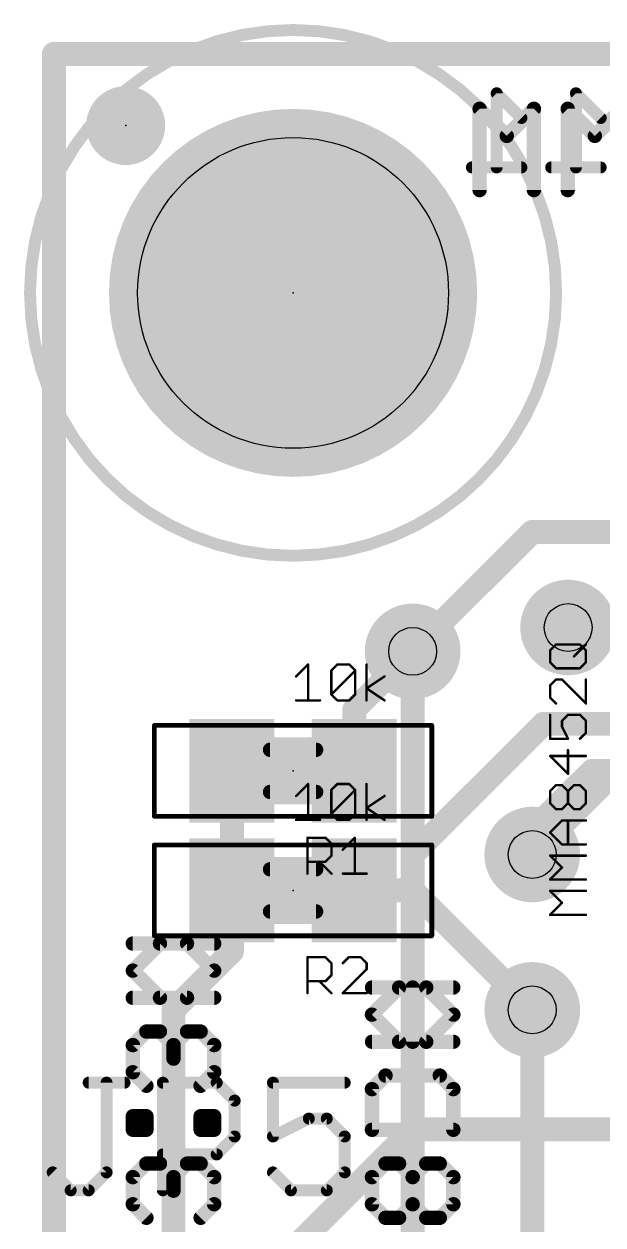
# Model space of a CAD drawing. Extents: x -36 to 72, y -7 to 16.
# Drawn here: x -0.32 to 5.83, y 2.79 to 15.56 of the extents above; entities that cross this region are included whole.
import ezdxf

# ---------------------------------------------------------------- set-up
doc = ezdxf.new("R2010")
doc.units = 0
for name, color, linetype in [('1', 12, 'CONTINUOUS'), ('16', 132, 'CONTINUOUS'), ('18', 110, 'CONTINUOUS'), ('20', 53, 'CONTINUOUS'), ('21', 53, 'CONTINUOUS'), ('22', 53, 'CONTINUOUS'), ('23', 53, 'CONTINUOUS'), ('25', 253, 'CONTINUOUS'), ('27', 253, 'CONTINUOUS'), ('29', 253, 'CONTINUOUS'), ('30', 253, 'CONTINUOUS'), ('31', 253, 'CONTINUOUS'), ('35', 253, 'CONTINUOUS'), ('39', 12, 'CONTINUOUS'), ('41', 12, 'CONTINUOUS'), ('42', 132, 'CONTINUOUS'), ('44', 253, 'CONTINUOUS'), ('51', 53, 'CONTINUOUS')]:
    doc.layers.add(name, color=color, linetype=linetype)

# ---------------------------------------------------------------- blocks, each defined once
blk = doc.blocks.new('PIE')
at = {"const_width": 0.5}
blk.add_lwpolyline([(0, -0.25, 1), (0, 0.25, 1), (0, -0.25)], format="xyb", dxfattribs=at)
blk = doc.blocks.new('RECT')
blk.add_solid([(-0.5, -0.5), (0.5, -0.5), (-0.5, 0.5), (0.5, 0.5)])
blk = doc.blocks.new('ROUNDV')
at = {"const_width": 0.5}
blk.add_lwpolyline([(0, -0.25, 1), (0, 0.25, 1), (0, -0.25)], format="xyb", dxfattribs=at)

msp = doc.modelspace()

# ---------------------------------------------------------------- linework, layer by layer
at = {"layer": '1', "const_width": 0.254}
for points in [[(0, 0), (0, 15.24)], [(0, 15.24), (15.24, 15.24)], [(3.81, 8.89), (5.08, 10.16)], [(5.08, 10.16), (6.604, 10.16)], [(3.81, 8.89), (3.19, 8.27)], [(3.19, 8.27), (3.19, 7.62)], [(3.81, 6.731), (5.199, 8.12)], [(5.199, 8.12), (6.345, 8.12)], [(1.89, 6.35), (1.89, 7.62)], [(5.08, 6.985), (5.715, 7.62)], [(5.715, 7.62), (6.345, 7.62)], [(5.08, 6.731), (5.08, 6.985)], [(3.81, 6.35), (3.81, 6.731)], [(1.89, 5.7), (1.89, 6.35)], [(3.81, 6.35), (3.19, 6.35)], [(3.81, 1.27), (3.81, 6.35)], [(1.27, 5.08), (1.89, 5.7)], [(1.27, 1.27), (1.27, 5.08)], [(5.08, 2.54), (5.08, 5.08)]]:
    msp.add_lwpolyline(points, dxfattribs=at)
at = {"layer": '1', "const_width": 0.127}
for points in [[(0.0635, 15.24, 1), (-0.0635, 15.24)], [(0, 15.3035, 1), (0, 15.1765)], [(5.08, 10.2235, 1), (5.08, 10.0965)], [(5.1249, 10.1151, 1), (5.0351, 10.2049)], [(3.7651, 8.9349, 1), (3.8549, 8.8451)], [(3.8549, 8.8451, 1), (3.7651, 8.9349)], [(3.2535, 8.27, 1), (3.1265, 8.27)], [(3.1451, 8.3149, 1), (3.2349, 8.2251)], [(5.199, 8.1835, 1), (5.199, 8.0565)], [(5.2439, 8.0751, 1), (5.1541, 8.1649)], [(1.9535, 7.62, 1), (1.8265, 7.62)], [(3.1265, 7.62, 1), (3.2535, 7.62)], [(5.715, 7.6835, 1), (5.715, 7.5565)], [(5.7599, 7.5751, 1), (5.6701, 7.6649)], [(5.1435, 6.985, 1), (5.0165, 6.985)], [(5.0351, 7.0299, 1), (5.1249, 6.9401)], [(3.8735, 6.731, 1), (3.7465, 6.731)], [(3.7651, 6.7759, 1), (3.8549, 6.6861)], [(5.0165, 6.731, 1), (5.1435, 6.731)], [(1.9535, 6.35, 1), (1.8265, 6.35)], [(1.8265, 6.35, 1), (1.9535, 6.35)], [(3.19, 6.4135, 1), (3.19, 6.2865)], [(3.8735, 6.35, 1), (3.7465, 6.35)], [(3.7465, 6.35, 1), (3.8735, 6.35)], [(3.81, 6.2865, 1), (3.81, 6.4135)], [(1.8265, 5.7, 1), (1.9535, 5.7)], [(1.9349, 5.6551, 1), (1.8451, 5.7449)], [(1.3335, 5.08, 1), (1.2065, 5.08)], [(1.2251, 5.1249, 1), (1.3149, 5.0351)], [(5.1435, 5.08, 1), (5.0165, 5.08)]]:
    msp.add_lwpolyline(points, format="xyb", dxfattribs=at)
at = {"layer": '16'}
for points, const_width in [([(0, 0), (0, 15.24)], 0.254), ([(0, 15.24), (15.24, 15.24)], 0.254), ([(4.9647, 14.5589), (4.702, 14.8216)], 0.127), ([(4.702, 14.8216), (4.702, 14.0335)], 0.127), ([(5.8067, 14.5589), (5.544, 14.8216)], 0.127), ([(5.544, 14.8216), (5.544, 14.0335)], 0.127), ([(4.9647, 14.0335), (4.4394, 14.0335)], 0.127), ([(5.8067, 14.0335), (5.2813, 14.0335)], 0.127), ([(3.81, 6.35), (3.81, 8.89)], 0.254), ([(5.08, 6.731), (6.419, 8.07)], 0.254), ([(5.08, 6.731), (5.207, 6.858)], 0.254), ([(5.08, 5.08), (3.81, 6.35)], 0.254), ([(1.27, 1.27), (3.81, 3.81)], 0.254), ([(3.81, 3.81), (6.35, 3.81)], 0.254)]:
    msp.add_lwpolyline(points, dxfattribs=dict(at, const_width=const_width))
for points, const_width in [([(0.0635, 15.24, 1), (-0.0635, 15.24)], 0.127), ([(0, 15.3035, 1), (0, 15.1765)], 0.127), ([(4.7338, 14.8216, 1), (4.6703, 14.8216)], 0.0635), ([(4.7245, 14.844, 1), (4.6796, 14.7991)], 0.0635), ([(5.5758, 14.8216, 1), (5.5123, 14.8216)], 0.0635), ([(5.5665, 14.844, 1), (5.5216, 14.7991)], 0.0635), ([(4.9423, 14.5364, 1), (4.9872, 14.5813)], 0.0635), ([(5.7843, 14.5364, 1), (5.8292, 14.5813)], 0.0635), ([(4.4394, 14.0653, 1), (4.4394, 14.0017)], 0.0635), ([(4.6703, 14.0335, 1), (4.7338, 14.0335)], 0.0635), ([(4.9647, 14.0017, 1), (4.9647, 14.0653)], 0.0635), ([(5.2813, 14.0653, 1), (5.2813, 14.0017)], 0.0635), ([(5.5123, 14.0335, 1), (5.5758, 14.0335)], 0.0635), ([(5.8067, 14.0017, 1), (5.8067, 14.0653)], 0.0635), ([(3.8735, 8.89, 1), (3.7465, 8.89)], 0.127), ([(5.2519, 6.8131, 1), (5.1621, 6.9029)], 0.127), ([(5.0351, 6.7759, 1), (5.1249, 6.6861)], 0.127), ([(5.0351, 6.7759, 1), (5.1249, 6.6861)], 0.127), ([(3.8549, 6.3949, 1), (3.7651, 6.3051)], 0.127), ([(3.7465, 6.35, 1), (3.8735, 6.35)], 0.127), ([(5.0351, 5.0351, 1), (5.1249, 5.1249)], 0.127), ([(3.81, 3.8735, 1), (3.81, 3.7465)], 0.127), ([(3.8549, 3.7651, 1), (3.7651, 3.8549)], 0.127)]:
    msp.add_lwpolyline(points, format="xyb", dxfattribs=dict(at, const_width=const_width))
at = {"layer": '20', "const_width": 0.2032}
for points in [[(0, 0), (0, 15.24)], [(0, 15.24), (15.24, 15.24)]]:
    msp.add_lwpolyline(points, dxfattribs=at)
at = {"layer": '20', "const_width": 0.1016}
for points in [[(0.0508, 15.24, 1), (-0.0508, 15.24)], [(0, 15.2908, 1), (0, 15.1892)]]:
    msp.add_lwpolyline(points, format="xyb", dxfattribs=at)
at = {"layer": '20'}
msp.add_circle((2.54, 12.7), 1.651, dxfattribs=at)
at = {"layer": '21', "const_width": 0.1524}
for points in [[(4.5212, 13.7922), (4.5212, 14.6565)], [(4.5212, 14.6565), (4.8093, 14.3684)], [(4.8093, 14.3684), (5.0974, 14.6565)], [(5.0974, 14.6565), (5.0974, 13.7922)], [(5.4567, 13.7922), (5.4567, 14.6565)], [(5.4567, 14.6565), (5.7448, 14.3684)], [(5.7448, 14.3684), (6.0329, 14.6565)], [(1.4137, 5.7852), (0.8375, 5.7852)], [(1.7018, 5.4971), (1.4137, 5.7852)], [(1.4137, 5.209), (1.7018, 5.4971)], [(3.3775, 5.0293), (3.6656, 5.3175)], [(3.6656, 5.3175), (4.2418, 5.3175)], [(3.8096, 4.7412), (3.8096, 5.3175)], [(0.8375, 5.209), (1.4137, 5.209)], [(3.6656, 4.7412), (3.3775, 5.0293)], [(0.8375, 4.7056), (0.9815, 4.8497)], [(0.9815, 4.8497), (1.1256, 4.8497)], [(1.1256, 4.8497), (1.2696, 4.7056)], [(1.2696, 4.7056), (1.4137, 4.8497)], [(1.4137, 4.8497), (1.5577, 4.8497)], [(1.5577, 4.8497), (1.7018, 4.7056)], [(0.8375, 4.4175), (0.8375, 4.7056)], [(1.2696, 4.7056), (1.2696, 4.5616)], [(1.7018, 4.7056), (1.7018, 4.4175)], [(4.2418, 4.7412), (3.6656, 4.7412)], [(0.9815, 4.2735), (0.8375, 4.4175)], [(1.7018, 4.4175), (1.5577, 4.2735)], [(3.5215, 4.3819), (3.3775, 4.2379)], [(4.0977, 4.3819), (3.5215, 4.3819)], [(4.2418, 4.2379), (4.0977, 4.3819)], [(3.3775, 4.2379), (3.3775, 3.8057)], [(4.2418, 3.8057), (4.2418, 4.2379)], [(1.5577, 3.8057), (1.5577, 3.9498)], [(1.5577, 3.9498), (1.7018, 3.9498)], [(1.7018, 3.9498), (1.7018, 3.8057)], [(1.7018, 3.8057), (1.5577, 3.8057)], [(3.3775, 3.8057), (4.2418, 3.8057)], [(0.8375, 3.3024), (0.9815, 3.4464)], [(0.9815, 3.4464), (1.1256, 3.4464)], [(1.1256, 3.4464), (1.2696, 3.3024)], [(1.2696, 3.3024), (1.4137, 3.4464)], [(1.4137, 3.4464), (1.5577, 3.4464)], [(1.5577, 3.4464), (1.7018, 3.3024)], [(3.5215, 3.4464), (3.3775, 3.3024)], [(3.8096, 3.3024), (3.9537, 3.4464)], [(3.9537, 3.4464), (4.0977, 3.4464)], [(4.0977, 3.4464), (4.2418, 3.3024)], [(0.8375, 3.0143), (0.8375, 3.3024)], [(1.2696, 3.3024), (1.2696, 3.1583)], [(1.7018, 3.3024), (1.7018, 3.0143)], [(3.3775, 3.3024), (3.3775, 3.0143)], [(3.8096, 3.0143), (3.8096, 3.3024)], [(4.2418, 3.3024), (4.2418, 3.0143)], [(0.9815, 2.8702), (0.8375, 3.0143)], [(1.7018, 3.0143), (1.5577, 2.8702)], [(3.3775, 3.0143), (3.5215, 2.8702)], [(3.6656, 2.8702), (3.8096, 3.0143)], [(4.2418, 3.0143), (4.0977, 2.8702)], [(3.5215, 2.8702), (3.6656, 2.8702)]]:
    msp.add_lwpolyline(points, dxfattribs=at)
at = {"layer": '21', "const_width": 0.0762}
for points in [[(4.5593, 14.6565, 1), (4.4831, 14.6565)], [(4.5481, 14.6835, 1), (4.4943, 14.6296)], [(5.1355, 14.6565, 1), (5.0593, 14.6565)], [(5.1244, 14.6296, 1), (5.0705, 14.6835)], [(5.4837, 14.6835, 1), (5.4298, 14.6296)], [(5.4948, 14.6565, 1), (5.4186, 14.6565)], [(4.7824, 14.3954, 1), (4.8363, 14.3415)], [(4.7824, 14.3415, 1), (4.8363, 14.3954)], [(5.7179, 14.3954, 1), (5.7718, 14.3415)], [(5.7179, 14.3415, 1), (5.7718, 14.3954)], [(4.4831, 13.7922, 1), (4.5593, 13.7922)], [(5.0593, 13.7922, 1), (5.1355, 13.7922)], [(5.4186, 13.7922, 1), (5.4948, 13.7922)], [(0.8375, 5.8233, 1), (0.8375, 5.7471)], [(1.4406, 5.8122, 1), (1.3867, 5.7583)], [(1.4137, 5.7471, 1), (1.4137, 5.8233)], [(1.7287, 5.4702, 1), (1.6749, 5.5241)], [(1.6749, 5.4702, 1), (1.7287, 5.5241)], [(3.6656, 5.3556, 1), (3.6656, 5.2794)], [(3.6925, 5.2905, 1), (3.6386, 5.3444)], [(3.8477, 5.3175, 1), (3.7715, 5.3175)], [(4.2418, 5.2794, 1), (4.2418, 5.3556)], [(0.8375, 5.2471, 1), (0.8375, 5.1709)], [(1.3867, 5.2359, 1), (1.4406, 5.1821)], [(1.4137, 5.1709, 1), (1.4137, 5.2471)], [(3.4044, 5.0563, 1), (3.3505, 5.0024)], [(3.3505, 5.0563, 1), (3.4044, 5.0024)], [(0.9815, 4.8878, 1), (0.9815, 4.8116)], [(1.0085, 4.8228, 1), (0.9546, 4.8766)], [(1.1525, 4.8766, 1), (1.0986, 4.8228)], [(1.1256, 4.8116, 1), (1.1256, 4.8878)], [(1.4137, 4.8878, 1), (1.4137, 4.8116)], [(1.4406, 4.8228, 1), (1.3867, 4.8766)], [(1.5847, 4.8766, 1), (1.5308, 4.8228)], [(1.5577, 4.8116, 1), (1.5577, 4.8878)], [(0.8105, 4.7326, 1), (0.8644, 4.6787)], [(0.8756, 4.7056, 1), (0.7994, 4.7056)], [(1.3077, 4.7056, 1), (1.2315, 4.7056)], [(1.2427, 4.7326, 1), (1.2966, 4.6787)], [(1.2427, 4.6787, 1), (1.2966, 4.7326)], [(1.7399, 4.7056, 1), (1.6637, 4.7056)], [(1.6749, 4.6787, 1), (1.7287, 4.7326)], [(3.6656, 4.7793, 1), (3.6656, 4.7031)], [(3.6386, 4.7143, 1), (3.6925, 4.7682)], [(3.7715, 4.7412, 1), (3.8477, 4.7412)], [(4.2418, 4.7031, 1), (4.2418, 4.7793)], [(1.2315, 4.5616, 1), (1.3077, 4.5616)], [(0.8644, 4.4445, 1), (0.8105, 4.3906)], [(1.7287, 4.3906, 1), (1.6749, 4.4445)], [(0.7994, 4.4175, 1), (0.8756, 4.4175)], [(1.6637, 4.4175, 1), (1.7399, 4.4175)], [(3.5215, 4.42, 1), (3.5215, 4.3438)], [(3.5485, 4.355, 1), (3.4946, 4.4089)], [(4.1247, 4.4089, 1), (4.0708, 4.355)], [(4.0977, 4.3438, 1), (4.0977, 4.42)], [(0.9546, 4.2465, 1), (1.0085, 4.3004)], [(1.5308, 4.3004, 1), (1.5847, 4.2465)], [(3.3505, 4.2648, 1), (3.4044, 4.2109)], [(3.4156, 4.2379, 1), (3.3394, 4.2379)], [(4.2799, 4.2379, 1), (4.2037, 4.2379)], [(4.2149, 4.2109, 1), (4.2687, 4.2648)], [(1.5958, 3.9498, 1), (1.5196, 3.9498)], [(1.5577, 3.9879, 1), (1.5577, 3.9117)], [(1.7399, 3.9498, 1), (1.6637, 3.9498)], [(1.7018, 3.9117, 1), (1.7018, 3.9879)], [(1.5577, 3.8438, 1), (1.5577, 3.7676)], [(1.5196, 3.8057, 1), (1.5958, 3.8057)], [(1.6637, 3.8057, 1), (1.7399, 3.8057)], [(1.7018, 3.7676, 1), (1.7018, 3.8438)], [(3.3775, 3.8438, 1), (3.3775, 3.7676)], [(3.3394, 3.8057, 1), (3.4156, 3.8057)], [(4.2037, 3.8057, 1), (4.2799, 3.8057)], [(4.2418, 3.7676, 1), (4.2418, 3.8438)], [(0.9815, 3.4845, 1), (0.9815, 3.4083)], [(1.0085, 3.4195, 1), (0.9546, 3.4734)], [(1.1525, 3.4734, 1), (1.0986, 3.4195)], [(1.1256, 3.4083, 1), (1.1256, 3.4845)], [(1.4137, 3.4845, 1), (1.4137, 3.4083)], [(1.4406, 3.4195, 1), (1.3867, 3.4734)], [(1.5847, 3.4734, 1), (1.5308, 3.4195)], [(1.5577, 3.4083, 1), (1.5577, 3.4845)], [(3.5485, 3.4195, 1), (3.4946, 3.4734)], [(3.9537, 3.4845, 1), (3.9537, 3.4083)], [(3.9806, 3.4195, 1), (3.9267, 3.4734)], [(4.1247, 3.4734, 1), (4.0708, 3.4195)], [(4.0977, 3.4083, 1), (4.0977, 3.4845)], [(0.8105, 3.3293, 1), (0.8644, 3.2754)], [(0.8756, 3.3024, 1), (0.7994, 3.3024)], [(1.3077, 3.3024, 1), (1.2315, 3.3024)], [(1.2427, 3.3293, 1), (1.2966, 3.2754)], [(1.2427, 3.2754, 1), (1.2966, 3.3293)], [(1.7399, 3.3024, 1), (1.6637, 3.3024)], [(1.6749, 3.2754, 1), (1.7287, 3.3293)], [(3.3505, 3.3293, 1), (3.4044, 3.2754)], [(3.4156, 3.3024, 1), (3.3394, 3.3024)], [(3.8477, 3.3024, 1), (3.7715, 3.3024)], [(3.7827, 3.3293, 1), (3.8366, 3.2754)], [(4.2799, 3.3024, 1), (4.2037, 3.3024)], [(4.2149, 3.2754, 1), (4.2687, 3.3293)], [(1.2315, 3.1583, 1), (1.3077, 3.1583)], [(0.8644, 3.0412, 1), (0.8105, 2.9873)], [(1.7287, 2.9873, 1), (1.6749, 3.0412)], [(3.4044, 3.0412, 1), (3.3505, 2.9873)], [(3.8366, 2.9873, 1), (3.7827, 3.0412)], [(4.2687, 2.9873, 1), (4.2149, 3.0412)], [(0.7994, 3.0143, 1), (0.8756, 3.0143)], [(1.6637, 3.0143, 1), (1.7399, 3.0143)], [(3.3394, 3.0143, 1), (3.4156, 3.0143)], [(3.5215, 2.9083, 1), (3.5215, 2.8321)], [(3.6656, 2.8321, 1), (3.6656, 2.9083)], [(3.7715, 3.0143, 1), (3.8477, 3.0143)], [(4.2037, 3.0143, 1), (4.2799, 3.0143)], [(0.9546, 2.8433, 1), (1.0085, 2.8971)], [(1.5308, 2.8971, 1), (1.5847, 2.8433)], [(3.4946, 2.8433, 1), (3.5485, 2.8971)], [(3.6386, 2.8971, 1), (3.6925, 2.8433)], [(4.0708, 2.8971, 1), (4.1247, 2.8433)]]:
    msp.add_lwpolyline(points, format="xyb", dxfattribs=at)
at = {"layer": '22', "const_width": 0.1524}
for points in [[(0.8382, 5.4971), (1.1263, 5.7852)], [(1.1263, 5.7852), (1.7025, 5.7852)], [(1.1263, 5.209), (0.8382, 5.4971)], [(3.9544, 5.3175), (3.3782, 5.3175)], [(3.8104, 4.7412), (3.8104, 5.3175)], [(4.2425, 5.0293), (3.9544, 5.3175)], [(1.7025, 5.209), (1.1263, 5.209)], [(3.9544, 4.7412), (4.2425, 5.0293)], [(0.9823, 4.8497), (0.8382, 4.7056)], [(1.1263, 4.8497), (0.9823, 4.8497)], [(1.2704, 4.7056), (1.1263, 4.8497)], [(1.4144, 4.8497), (1.2704, 4.7056)], [(1.5585, 4.8497), (1.4144, 4.8497)], [(1.7025, 4.7056), (1.5585, 4.8497)], [(0.8382, 4.7056), (0.8382, 4.4175)], [(1.2704, 4.7056), (1.2704, 4.5616)], [(1.7025, 4.4175), (1.7025, 4.7056)], [(3.3782, 4.7412), (3.9544, 4.7412)], [(0.8382, 4.4175), (0.9823, 4.2735)], [(1.5585, 4.2735), (1.7025, 4.4175)], [(3.3782, 4.2379), (3.5223, 4.3819)], [(3.5223, 4.3819), (4.0985, 4.3819)], [(4.0985, 4.3819), (4.2425, 4.2379)], [(3.3782, 3.8057), (3.3782, 4.2379)], [(4.2425, 4.2379), (4.2425, 3.8057)], [(0.9823, 3.9498), (0.8382, 3.9498)], [(0.8382, 3.9498), (0.8382, 3.8057)], [(0.9823, 3.8057), (0.9823, 3.9498)], [(0.8382, 3.8057), (0.9823, 3.8057)], [(4.2425, 3.8057), (3.3782, 3.8057)], [(0.9823, 3.4464), (0.8382, 3.3024)], [(1.1263, 3.4464), (0.9823, 3.4464)], [(1.2704, 3.3024), (1.1263, 3.4464)], [(1.4144, 3.4464), (1.2704, 3.3024)], [(1.5585, 3.4464), (1.4144, 3.4464)], [(1.7025, 3.3024), (1.5585, 3.4464)], [(3.5223, 3.4464), (3.3782, 3.3024)], [(3.6663, 3.4464), (3.5223, 3.4464)], [(3.8104, 3.3024), (3.6663, 3.4464)], [(4.0985, 3.4464), (4.2425, 3.3024)], [(0.8382, 3.3024), (0.8382, 3.0143)], [(1.2704, 3.3024), (1.2704, 3.1583)], [(1.7025, 3.0143), (1.7025, 3.3024)], [(3.3782, 3.3024), (3.3782, 3.0143)], [(3.8104, 3.0143), (3.8104, 3.3024)], [(4.2425, 3.3024), (4.2425, 3.0143)], [(0.8382, 3.0143), (0.9823, 2.8702)], [(1.5585, 2.8702), (1.7025, 3.0143)], [(3.3782, 3.0143), (3.5223, 2.8702)], [(3.9544, 2.8702), (3.8104, 3.0143)], [(4.2425, 3.0143), (4.0985, 2.8702)], [(4.0985, 2.8702), (3.9544, 2.8702)]]:
    msp.add_lwpolyline(points, dxfattribs=at)
at = {"layer": '22', "const_width": 0.0762}
for points in [[(1.1263, 5.8233, 1), (1.1263, 5.7471)], [(1.1533, 5.7583, 1), (1.0994, 5.8122)], [(1.7025, 5.7471, 1), (1.7025, 5.8233)], [(0.8651, 5.5241, 1), (0.8113, 5.4702)], [(0.8113, 5.5241, 1), (0.8651, 5.4702)], [(3.3782, 5.3556, 1), (3.3782, 5.2794)], [(3.8485, 5.3175, 1), (3.7723, 5.3175)], [(3.9814, 5.3444, 1), (3.9275, 5.2905)], [(3.9544, 5.2794, 1), (3.9544, 5.3556)], [(1.1263, 5.2471, 1), (1.1263, 5.1709)], [(1.0994, 5.1821, 1), (1.1533, 5.2359)], [(1.7025, 5.1709, 1), (1.7025, 5.2471)], [(4.2695, 5.0024, 1), (4.2156, 5.0563)], [(4.2156, 5.0024, 1), (4.2695, 5.0563)], [(0.9823, 4.8878, 1), (0.9823, 4.8116)], [(1.0092, 4.8228, 1), (0.9553, 4.8766)], [(1.1533, 4.8766, 1), (1.0994, 4.8228)], [(1.1263, 4.8116, 1), (1.1263, 4.8878)], [(1.4144, 4.8878, 1), (1.4144, 4.8116)], [(1.4414, 4.8228, 1), (1.3875, 4.8766)], [(1.5854, 4.8766, 1), (1.5315, 4.8228)], [(1.5585, 4.8116, 1), (1.5585, 4.8878)], [(0.8763, 4.7056, 1), (0.8001, 4.7056)], [(0.8113, 4.7326, 1), (0.8651, 4.6787)], [(1.2434, 4.7326, 1), (1.2973, 4.6787)], [(1.3085, 4.7056, 1), (1.2323, 4.7056)], [(1.2434, 4.6787, 1), (1.2973, 4.7326)], [(1.7406, 4.7056, 1), (1.6644, 4.7056)], [(1.6756, 4.6787, 1), (1.7295, 4.7326)], [(3.3782, 4.7793, 1), (3.3782, 4.7031)], [(3.7723, 4.7412, 1), (3.8485, 4.7412)], [(3.9275, 4.7682, 1), (3.9814, 4.7143)], [(3.9544, 4.7031, 1), (3.9544, 4.7793)], [(1.2323, 4.5616, 1), (1.3085, 4.5616)], [(0.8651, 4.4445, 1), (0.8113, 4.3906)], [(1.7295, 4.3906, 1), (1.6756, 4.4445)], [(0.8001, 4.4175, 1), (0.8763, 4.4175)], [(1.6644, 4.4175, 1), (1.7406, 4.4175)], [(3.5223, 4.42, 1), (3.5223, 4.3438)], [(3.5492, 4.355, 1), (3.4953, 4.4089)], [(4.1254, 4.4089, 1), (4.0715, 4.355)], [(4.0985, 4.3438, 1), (4.0985, 4.42)], [(0.9553, 4.2465, 1), (1.0092, 4.3004)], [(1.5315, 4.3004, 1), (1.5854, 4.2465)], [(3.4163, 4.2379, 1), (3.3401, 4.2379)], [(3.3513, 4.2648, 1), (3.4051, 4.2109)], [(4.2806, 4.2379, 1), (4.2044, 4.2379)], [(4.2156, 4.2109, 1), (4.2695, 4.2648)], [(0.8382, 3.9879, 1), (0.8382, 3.9117)], [(0.8763, 3.9498, 1), (0.8001, 3.9498)], [(1.0204, 3.9498, 1), (0.9442, 3.9498)], [(0.9823, 3.9117, 1), (0.9823, 3.9879)], [(0.8382, 3.8438, 1), (0.8382, 3.7676)], [(0.8001, 3.8057, 1), (0.8763, 3.8057)], [(0.9442, 3.8057, 1), (1.0204, 3.8057)], [(0.9823, 3.7676, 1), (0.9823, 3.8438)], [(3.3782, 3.8438, 1), (3.3782, 3.7676)], [(3.3401, 3.8057, 1), (3.4163, 3.8057)], [(4.2044, 3.8057, 1), (4.2806, 3.8057)], [(4.2425, 3.7676, 1), (4.2425, 3.8438)], [(0.9823, 3.4845, 1), (0.9823, 3.4083)], [(1.0092, 3.4195, 1), (0.9553, 3.4734)], [(1.1533, 3.4734, 1), (1.0994, 3.4195)], [(1.1263, 3.4083, 1), (1.1263, 3.4845)], [(1.4144, 3.4845, 1), (1.4144, 3.4083)], [(1.4414, 3.4195, 1), (1.3875, 3.4734)], [(1.5854, 3.4734, 1), (1.5315, 3.4195)], [(1.5585, 3.4083, 1), (1.5585, 3.4845)], [(3.5223, 3.4845, 1), (3.5223, 3.4083)], [(3.5492, 3.4195, 1), (3.4953, 3.4734)], [(3.6933, 3.4734, 1), (3.6394, 3.4195)], [(3.6663, 3.4083, 1), (3.6663, 3.4845)], [(4.1254, 3.4734, 1), (4.0715, 3.4195)], [(0.8763, 3.3024, 1), (0.8001, 3.3024)], [(0.8113, 3.3293, 1), (0.8651, 3.2754)], [(1.2434, 3.3293, 1), (1.2973, 3.2754)], [(1.3085, 3.3024, 1), (1.2323, 3.3024)], [(1.2434, 3.2754, 1), (1.2973, 3.3293)], [(1.7406, 3.3024, 1), (1.6644, 3.3024)], [(1.6756, 3.2754, 1), (1.7295, 3.3293)], [(3.4163, 3.3024, 1), (3.3401, 3.3024)], [(3.3513, 3.3293, 1), (3.4051, 3.2754)], [(3.8485, 3.3024, 1), (3.7723, 3.3024)], [(3.7834, 3.2754, 1), (3.8373, 3.3293)], [(4.2806, 3.3024, 1), (4.2044, 3.3024)], [(4.2156, 3.2754, 1), (4.2695, 3.3293)], [(1.2323, 3.1583, 1), (1.3085, 3.1583)], [(0.8651, 3.0412, 1), (0.8113, 2.9873)], [(1.7295, 2.9873, 1), (1.6756, 3.0412)], [(3.4051, 3.0412, 1), (3.3513, 2.9873)], [(3.8373, 3.0412, 1), (3.7834, 2.9873)], [(4.2695, 2.9873, 1), (4.2156, 3.0412)], [(0.8001, 3.0143, 1), (0.8763, 3.0143)], [(1.6644, 3.0143, 1), (1.7406, 3.0143)], [(3.3401, 3.0143, 1), (3.4163, 3.0143)], [(3.7723, 3.0143, 1), (3.8485, 3.0143)], [(3.9544, 2.9083, 1), (3.9544, 2.8321)], [(4.0985, 2.8321, 1), (4.0985, 2.9083)], [(4.2044, 3.0143, 1), (4.2806, 3.0143)], [(0.9553, 2.8433, 1), (1.0092, 2.8971)], [(1.5315, 2.8971, 1), (1.5854, 2.8433)], [(3.4953, 2.8433, 1), (3.5492, 2.8971)], [(3.9275, 2.8433, 1), (3.9814, 2.8971)], [(4.0715, 2.8971, 1), (4.1254, 2.8433)]]:
    msp.add_lwpolyline(points, format="xyb", dxfattribs=at)
at = {"layer": '23'}
for p in [(0.762, 14.478), (2.54, 12.7), (2.54, 7.62), (2.54, 6.35)]:
    msp.add_point(p, dxfattribs=at)
at = {"layer": '25'}
for points, const_width in [([(2.6996, 6.9091, 1), (2.6869, 6.9091)], 0.0127), ([(2.6933, 6.9155, 1), (2.6933, 6.9028)], 0.0127), ([(2.8884, 6.9136, 1), (2.8795, 6.9046)], 0.0127), ([(2.8839, 6.9028, 1), (2.8839, 6.9155)], 0.0127), ([(3.2009, 6.9091, 1), (3.1882, 6.9091)], 0.0127), ([(3.1991, 6.9046, 1), (3.1901, 6.9136)], 0.0127), ([(2.9539, 6.8456, 1), (2.9412, 6.8456)], 0.0127), ([(2.943, 6.8411, 1), (2.952, 6.8501)], 0.0127), ([(3.063, 6.7865, 1), (3.072, 6.7775)], 0.0127), ([(2.6933, 6.6613, 1), (2.6933, 6.6486)], 0.0127), ([(2.8249, 6.6594, 1), (2.8159, 6.6504)], 0.0127), ([(2.8795, 6.6594, 1), (2.8884, 6.6504)], 0.0127), ([(2.8839, 6.6486, 1), (2.8839, 6.6613)], 0.0127), ([(2.9412, 6.7185, 1), (2.9539, 6.7185)], 0.0127), ([(2.952, 6.714, 1), (2.943, 6.723)], 0.0127), ([(2.6869, 6.5278, 1), (2.6996, 6.5278)], 0.0127), ([(2.943, 6.5233, 1), (2.952, 6.5323)], 0.0127), ([(3.0675, 6.5342, 1), (3.0675, 6.5214)], 0.0127), ([(3.1882, 6.5278, 1), (3.2009, 6.5278)], 0.0127), ([(3.3217, 6.5214, 1), (3.3217, 6.5342)], 0.0127), ([(2.6996, 5.6391, 1), (2.6869, 5.6391)], 0.0127), ([(2.6933, 5.6455, 1), (2.6933, 5.6328)], 0.0127), ([(2.8884, 5.6436, 1), (2.8795, 5.6346)], 0.0127), ([(2.8839, 5.6328, 1), (2.8839, 5.6455)], 0.0127), ([(3.131, 5.6455, 1), (3.131, 5.6328)], 0.0127), ([(3.1355, 5.6346, 1), (3.1266, 5.6436)], 0.0127), ([(3.2626, 5.6436, 1), (3.2537, 5.6346)], 0.0127), ([(3.2582, 5.6328, 1), (3.2582, 5.6455)], 0.0127), ([(2.9539, 5.5756, 1), (2.9412, 5.5756)], 0.0127), ([(2.943, 5.5711, 1), (2.952, 5.5801)], 0.0127), ([(3.063, 5.5801, 1), (3.072, 5.5711)], 0.0127), ([(3.3281, 5.5756, 1), (3.3154, 5.5756)], 0.0127), ([(3.3154, 5.512, 1), (3.3281, 5.512)], 0.0127), ([(3.3172, 5.5711, 1), (3.3262, 5.5801)], 0.0127), ([(3.3262, 5.5075, 1), (3.3172, 5.5165)], 0.0127), ([(2.6933, 5.3913, 1), (2.6933, 5.3786)], 0.0127), ([(2.8249, 5.3894, 1), (2.8159, 5.3804)], 0.0127), ([(2.8795, 5.3894, 1), (2.8884, 5.3804)], 0.0127), ([(2.8839, 5.3786, 1), (2.8839, 5.3913)], 0.0127), ([(2.9412, 5.4485, 1), (2.9539, 5.4485)], 0.0127), ([(2.952, 5.444, 1), (2.943, 5.453)], 0.0127), ([(2.6869, 5.2578, 1), (2.6996, 5.2578)], 0.0127), ([(2.943, 5.2533, 1), (2.952, 5.2623)], 0.0127), ([(3.0675, 5.2642, 1), (3.0675, 5.2515)], 0.0127), ([(3.063, 5.2623, 1), (3.072, 5.2533)], 0.0127), ([(3.3217, 5.2515, 1), (3.3217, 5.2642)], 0.0127), ([(0.3686, 4.338, 1), (0.3686, 4.2745)], 0.0635), ([(0.591, 4.3063, 1), (0.5275, 4.3063)], 0.0635), ([(0.75, 4.2745, 1), (0.75, 4.338)], 0.0635), ([(1.1884, 4.3063, 1), (1.1249, 4.3063)], 0.0635), ([(1.1567, 4.338, 1), (1.1567, 4.2745)], 0.0635), ([(1.7511, 4.3287, 1), (1.7062, 4.2838)], 0.0635), ([(1.7287, 4.2745, 1), (1.7287, 4.338)], 0.0635), ([(2.3578, 4.3063, 1), (2.2943, 4.3063)], 0.0635), ([(2.3261, 4.338, 1), (2.3261, 4.2745)], 0.0635), ([(3.0887, 4.2745, 1), (3.0887, 4.338)], 0.0635), ([(1.9511, 4.1156, 1), (1.8876, 4.1156)], 0.0635), ([(1.8969, 4.0932, 1), (1.9418, 4.1381)], 0.0635), ([(2.7074, 3.9567, 1), (2.7074, 3.8932)], 0.0635), ([(2.7216, 3.8966, 1), (2.6932, 3.9533)], 0.0635), ([(2.9205, 3.9474, 1), (2.8756, 3.9025)], 0.0635), ([(2.8981, 3.8932, 1), (2.8981, 3.9567)], 0.0635), ([(1.8876, 3.7343, 1), (1.9511, 3.7343)], 0.0635), ([(1.9418, 3.7118, 1), (1.8969, 3.7567)], 0.0635), ([(2.2943, 3.7343, 1), (2.3578, 3.7343)], 0.0635), ([(2.3119, 3.7627, 1), (2.3403, 3.7059)], 0.0635), ([(3.1205, 3.7343, 1), (3.057, 3.7343)], 0.0635), ([(3.0663, 3.7118, 1), (3.1112, 3.7567)], 0.0635), ([(1.1567, 3.5754, 1), (1.1567, 3.5119)], 0.0635), ([(1.7062, 3.5661, 1), (1.7511, 3.5212)], 0.0635), ([(1.7287, 3.5119, 1), (1.7287, 3.5754)], 0.0635), ([(0.0098, 3.3754, 1), (-0.0352, 3.3305)], 0.0635), ([(0.5275, 3.353, 1), (0.591, 3.353)], 0.0635), ([(0.5817, 3.3305, 1), (0.5368, 3.3754)], 0.0635), ([(2.3485, 3.3754, 1), (2.3036, 3.3305)], 0.0635), ([(3.057, 3.353, 1), (3.1205, 3.353)], 0.0635), ([(3.1112, 3.3305, 1), (3.0663, 3.3754)], 0.0635), ([(0.178, 3.1941, 1), (0.178, 3.1305)], 0.0635), ([(0.1555, 3.1398, 1), (0.2004, 3.1848)], 0.0635), ([(0.3462, 3.1848, 1), (0.3911, 3.1398)], 0.0635), ([(0.3686, 3.1305, 1), (0.3686, 3.1941)], 0.0635), ([(1.1249, 3.1623, 1), (1.1884, 3.1623)], 0.0635), ([(2.5168, 3.1941, 1), (2.5168, 3.1305)], 0.0635), ([(2.4943, 3.1398, 1), (2.5392, 3.1848)], 0.0635), ([(2.8756, 3.1848, 1), (2.9205, 3.1398)], 0.0635), ([(2.8981, 3.1305, 1), (2.8981, 3.1941)], 0.0635)]:
    msp.add_lwpolyline(points, format="xyb", dxfattribs=dict(at, const_width=const_width))
for points, const_width in [([(2.6933, 6.5278), (2.6933, 6.9091)], 0.0254), ([(2.6933, 6.9091), (2.8839, 6.9091)], 0.0254), ([(2.8839, 6.9091), (2.9475, 6.8456)], 0.0254), ([(3.0675, 6.782), (3.1946, 6.9091)], 0.0254), ([(3.1946, 6.9091), (3.1946, 6.5278)], 0.0254), ([(2.9475, 6.8456), (2.9475, 6.7185)], 0.0254), ([(2.8839, 6.6549), (2.6933, 6.6549)], 0.0254), ([(2.8204, 6.6549), (2.9475, 6.5278)], 0.0254), ([(2.9475, 6.7185), (2.8839, 6.6549)], 0.0254), ([(3.0675, 6.5278), (3.3217, 6.5278)], 0.0254), ([(2.6933, 5.2578), (2.6933, 5.6391)], 0.0254), ([(2.6933, 5.6391), (2.8839, 5.6391)], 0.0254), ([(2.8839, 5.6391), (2.9475, 5.5756)], 0.0254), ([(3.131, 5.6391), (3.0675, 5.5756)], 0.0254), ([(3.2582, 5.6391), (3.131, 5.6391)], 0.0254), ([(3.3217, 5.5756), (3.2582, 5.6391)], 0.0254), ([(2.9475, 5.5756), (2.9475, 5.4485)], 0.0254), ([(3.0675, 5.2578), (3.3217, 5.512)], 0.0254), ([(3.3217, 5.512), (3.3217, 5.5756)], 0.0254), ([(2.8839, 5.3849), (2.6933, 5.3849)], 0.0254), ([(2.8204, 5.3849), (2.9475, 5.2578)], 0.0254), ([(2.9475, 5.4485), (2.8839, 5.3849)], 0.0254), ([(3.3217, 5.2578), (3.0675, 5.2578)], 0.0254), ([(0.3686, 4.3063), (0.75, 4.3063)], 0.127), ([(0.5593, 3.353), (0.5593, 4.3063)], 0.127), ([(1.1567, 3.1623), (1.1567, 4.3063)], 0.127), ([(1.1567, 4.3063), (1.7287, 4.3063)], 0.127), ([(1.7287, 4.3063), (1.9193, 4.1156)], 0.127), ([(3.0887, 4.3063), (2.3261, 4.3063)], 0.127), ([(2.3261, 4.3063), (2.3261, 3.7343)], 0.127), ([(1.9193, 4.1156), (1.9193, 3.7343)], 0.127), ([(2.3261, 3.7343), (2.7074, 3.925)], 0.127), ([(2.7074, 3.925), (2.8981, 3.925)], 0.127), ([(2.8981, 3.925), (3.0887, 3.7343)], 0.127), ([(1.9193, 3.7343), (1.7287, 3.5436)], 0.127), ([(3.0887, 3.7343), (3.0887, 3.353)], 0.127), ([(1.7287, 3.5436), (1.1567, 3.5436)], 0.127), ([(-0.0127, 3.353), (0.178, 3.1623)], 0.127), ([(0.3686, 3.1623), (0.5593, 3.353)], 0.127), ([(2.5168, 3.1623), (2.3261, 3.353)], 0.127), ([(3.0887, 3.353), (2.8981, 3.1623)], 0.127), ([(0.178, 3.1623), (0.3686, 3.1623)], 0.127), ([(2.8981, 3.1623), (2.5168, 3.1623)], 0.127)]:
    msp.add_lwpolyline(points, dxfattribs=dict(at, const_width=const_width))
at = {"layer": '27', "const_width": 0.0254}
for points in [[(5.269, 8.9007), (5.3325, 8.9643)], [(5.3325, 8.9643), (5.5867, 8.9643)], [(5.5232, 8.8372), (5.6503, 8.9643)], [(5.5867, 8.9643), (5.6503, 8.9007)], [(5.269, 8.7736), (5.269, 8.9007)], [(5.6503, 8.9007), (5.6503, 8.7736)], [(2.5719, 8.6235), (2.6991, 8.7506)], [(2.6991, 8.7506), (2.6991, 8.3693)], [(2.9462, 8.6871), (3.0097, 8.7506)], [(2.9462, 8.4329), (2.9462, 8.6871)], [(2.9462, 8.4329), (3.2004, 8.6871)], [(3.0097, 8.7506), (3.1368, 8.7506)], [(3.1368, 8.7506), (3.2004, 8.6871)], [(3.2004, 8.6871), (3.2004, 8.4329)], [(3.3204, 8.3693), (3.3204, 8.7506)], [(5.3325, 8.7101), (5.269, 8.7736)], [(5.5867, 8.7101), (5.3325, 8.7101)], [(5.6503, 8.7736), (5.5867, 8.7101)], [(3.3204, 8.4964), (3.511, 8.6235)], [(5.3325, 8.5901), (5.269, 8.5265)], [(5.3961, 8.5901), (5.3325, 8.5901)], [(5.6503, 8.3359), (5.3961, 8.5901)], [(5.6503, 8.5901), (5.6503, 8.3359)], [(3.0097, 8.3693), (2.9462, 8.4329)], [(3.2004, 8.4329), (3.1368, 8.3693)], [(3.511, 8.3693), (3.3204, 8.4964)], [(5.269, 8.5265), (5.269, 8.3994)], [(2.5719, 8.3693), (2.8262, 8.3693)], [(3.1368, 8.3693), (3.0097, 8.3693)], [(5.269, 8.3994), (5.3325, 8.3359)], [(5.269, 8.2159), (5.269, 7.9617)], [(5.3961, 8.1523), (5.4596, 8.2159)], [(5.4596, 8.2159), (5.5867, 8.2159)], [(5.5867, 8.2159), (5.6503, 8.1523)], [(5.3961, 8.0888), (5.3961, 8.1523)], [(5.4596, 7.9617), (5.3961, 8.0888)], [(5.6503, 8.1523), (5.6503, 8.0252)], [(5.269, 7.9617), (5.4596, 7.9617)], [(5.6503, 8.0252), (5.5867, 7.9617)], [(5.6503, 7.7781), (5.269, 7.7781)], [(5.269, 7.7781), (5.4596, 7.5875)], [(5.4596, 7.5875), (5.4596, 7.8417)], [(2.5719, 7.3535), (2.6991, 7.4806)], [(2.6991, 7.4806), (2.6991, 7.0993)], [(2.9462, 7.4171), (3.0097, 7.4806)], [(2.9462, 7.1629), (2.9462, 7.4171)], [(2.9462, 7.1629), (3.2004, 7.4171)], [(3.0097, 7.4806), (3.1368, 7.4806)], [(3.1368, 7.4806), (3.2004, 7.4171)], [(3.2004, 7.4171), (3.2004, 7.1629)], [(3.3204, 7.0993), (3.3204, 7.4806)], [(5.269, 7.4039), (5.3325, 7.4675)], [(5.269, 7.2768), (5.269, 7.4039)], [(5.3325, 7.4675), (5.3961, 7.4675)], [(5.3961, 7.4675), (5.4596, 7.4039)], [(5.4596, 7.4039), (5.5232, 7.4675)], [(5.4596, 7.2768), (5.4596, 7.4039)], [(5.5232, 7.4675), (5.5867, 7.4675)], [(5.5867, 7.4675), (5.6503, 7.4039)], [(5.6503, 7.4039), (5.6503, 7.2768)], [(3.3204, 7.2264), (3.511, 7.3535)], [(5.3325, 7.2133), (5.269, 7.2768)], [(5.4596, 7.2768), (5.3961, 7.2133)], [(5.5232, 7.2133), (5.4596, 7.2768)], [(5.6503, 7.2768), (5.5867, 7.2133)], [(3.0097, 7.0993), (2.9462, 7.1629)], [(3.2004, 7.1629), (3.1368, 7.0993)], [(3.511, 7.0993), (3.3204, 7.2264)], [(5.3961, 7.2133), (5.3325, 7.2133)], [(5.5867, 7.2133), (5.5232, 7.2133)], [(2.5719, 7.0993), (2.8262, 7.0993)], [(3.1368, 7.0993), (3.0097, 7.0993)], [(5.269, 6.9662), (5.3961, 7.0933)], [(5.3961, 7.0933), (5.6503, 7.0933)], [(5.4596, 6.8391), (5.4596, 7.0933)], [(5.3961, 6.8391), (5.269, 6.9662)], [(5.6503, 6.8391), (5.3961, 6.8391)], [(5.3961, 6.592), (5.269, 6.7191)], [(5.269, 6.7191), (5.6503, 6.7191)], [(5.269, 6.4648), (5.3961, 6.592)], [(5.6503, 6.4648), (5.269, 6.4648)], [(5.3961, 6.2177), (5.269, 6.3449)], [(5.269, 6.3449), (5.6503, 6.3449)], [(5.269, 6.0906), (5.3961, 6.2177)], [(5.6503, 6.0906), (5.269, 6.0906)]]:
    msp.add_lwpolyline(points, dxfattribs=at)
at = {"layer": '27', "const_width": 0.0127}
for points in [[(5.3325, 8.9706, 1), (5.3325, 8.9579)], [(5.337, 8.9598, 1), (5.328, 8.9688)], [(5.5912, 8.9688, 1), (5.5823, 8.9598)], [(5.5867, 8.9579, 1), (5.5867, 8.9706)], [(5.6548, 8.9598, 1), (5.6458, 8.9688)], [(5.2753, 8.9007, 1), (5.2626, 8.9007)], [(5.2645, 8.9052, 1), (5.2735, 8.8963)], [(5.5187, 8.8417, 1), (5.5277, 8.8327)], [(5.6567, 8.9007, 1), (5.644, 8.9007)], [(5.6458, 8.8963, 1), (5.6548, 8.9052)], [(2.7054, 8.7506, 1), (2.6927, 8.7506)], [(2.7035, 8.7461, 1), (2.6946, 8.7551)], [(2.9525, 8.6871, 1), (2.9398, 8.6871)], [(2.9417, 8.6916, 1), (2.9506, 8.6826)], [(3.0097, 8.757, 1), (3.0097, 8.7443)], [(3.0142, 8.7461, 1), (3.0052, 8.7551)], [(3.1413, 8.7551, 1), (3.1323, 8.7461)], [(3.1368, 8.7443, 1), (3.1368, 8.757)], [(3.2067, 8.6871, 1), (3.194, 8.6871)], [(3.2049, 8.6826, 1), (3.1959, 8.6916)], [(3.1959, 8.6826, 1), (3.2049, 8.6916)], [(3.3267, 8.7506, 1), (3.314, 8.7506)], [(5.2735, 8.7781, 1), (5.2645, 8.7691)], [(5.2626, 8.7736, 1), (5.2753, 8.7736)], [(5.3325, 8.7164, 1), (5.3325, 8.7037)], [(5.328, 8.7056, 1), (5.337, 8.7146)], [(5.5823, 8.7146, 1), (5.5912, 8.7056)], [(5.5867, 8.7037, 1), (5.5867, 8.7164)], [(5.644, 8.7736, 1), (5.6567, 8.7736)], [(5.6548, 8.7691, 1), (5.6458, 8.7781)], [(2.5675, 8.628, 1), (2.5764, 8.619)], [(3.5145, 8.6182, 1), (3.5075, 8.6288)], [(5.3325, 8.5964, 1), (5.3325, 8.5837)], [(5.337, 8.5856, 1), (5.328, 8.5946)], [(5.4006, 8.5946, 1), (5.3916, 8.5856)], [(5.3961, 8.5837, 1), (5.3961, 8.5964)], [(5.6567, 8.5901, 1), (5.644, 8.5901)], [(2.9506, 8.4373, 1), (2.9417, 8.4284)], [(2.9417, 8.4373, 1), (2.9506, 8.4284)], [(2.9398, 8.4329, 1), (2.9525, 8.4329)], [(3.194, 8.4329, 1), (3.2067, 8.4329)], [(3.2049, 8.4284, 1), (3.1959, 8.4373)], [(3.3239, 8.5017, 1), (3.3168, 8.4911)], [(3.3168, 8.5017, 1), (3.3239, 8.4911)], [(5.2753, 8.5265, 1), (5.2626, 8.5265)], [(5.2645, 8.531, 1), (5.2735, 8.522)], [(2.5719, 8.3757, 1), (2.5719, 8.363)], [(2.6927, 8.3693, 1), (2.7054, 8.3693)], [(2.8262, 8.363, 1), (2.8262, 8.3757)], [(3.0097, 8.3757, 1), (3.0097, 8.363)], [(3.0052, 8.3648, 1), (3.0142, 8.3738)], [(3.1323, 8.3738, 1), (3.1413, 8.3648)], [(3.1368, 8.363, 1), (3.1368, 8.3757)], [(3.314, 8.3693, 1), (3.3267, 8.3693)], [(3.5075, 8.364, 1), (3.5145, 8.3746)], [(5.2735, 8.4039, 1), (5.2645, 8.3949)], [(5.2626, 8.3994, 1), (5.2753, 8.3994)], [(5.328, 8.3314, 1), (5.337, 8.3404)], [(5.644, 8.3359, 1), (5.6567, 8.3359)], [(5.6458, 8.3314, 1), (5.6548, 8.3404)], [(5.2753, 8.2159, 1), (5.2626, 8.2159)], [(5.4596, 8.2222, 1), (5.4596, 8.2095)], [(5.4641, 8.2114, 1), (5.4551, 8.2204)], [(5.5912, 8.2204, 1), (5.5823, 8.2114)], [(5.5867, 8.2095, 1), (5.5867, 8.2222)], [(5.4024, 8.1523, 1), (5.3897, 8.1523)], [(5.3916, 8.1568, 1), (5.4006, 8.1478)], [(5.4018, 8.0916, 1), (5.3904, 8.0859)], [(5.3897, 8.0888, 1), (5.4024, 8.0888)], [(5.6567, 8.1523, 1), (5.644, 8.1523)], [(5.6458, 8.1478, 1), (5.6548, 8.1568)], [(5.269, 7.968, 1), (5.269, 7.9553)], [(5.2626, 7.9617, 1), (5.2753, 7.9617)], [(5.454, 7.9588, 1), (5.4653, 7.9645)], [(5.4596, 7.9553, 1), (5.4596, 7.968)], [(5.5823, 7.9662, 1), (5.5912, 7.9572)], [(5.644, 8.0252, 1), (5.6567, 8.0252)], [(5.6548, 8.0207, 1), (5.6458, 8.0297)], [(5.269, 7.7845, 1), (5.269, 7.7718)], [(5.2735, 7.7826, 1), (5.2645, 7.7736)], [(5.466, 7.8417, 1), (5.4533, 7.8417)], [(5.6503, 7.7718, 1), (5.6503, 7.7845)], [(5.4533, 7.5875, 1), (5.466, 7.5875)], [(5.4551, 7.583, 1), (5.4641, 7.592)], [(2.7054, 7.4806, 1), (2.6927, 7.4806)], [(2.7035, 7.4761, 1), (2.6946, 7.4851)], [(2.9525, 7.4171, 1), (2.9398, 7.4171)], [(2.9417, 7.4216, 1), (2.9506, 7.4126)], [(3.0097, 7.487, 1), (3.0097, 7.4743)], [(3.0142, 7.4761, 1), (3.0052, 7.4851)], [(3.1413, 7.4851, 1), (3.1323, 7.4761)], [(3.1368, 7.4743, 1), (3.1368, 7.487)], [(3.2067, 7.4171, 1), (3.194, 7.4171)], [(3.2049, 7.4126, 1), (3.1959, 7.4216)], [(3.1959, 7.4126, 1), (3.2049, 7.4216)], [(3.3267, 7.4806, 1), (3.314, 7.4806)], [(5.2753, 7.4039, 1), (5.2626, 7.4039)], [(5.2645, 7.4084, 1), (5.2735, 7.3994)], [(5.3325, 7.4738, 1), (5.3325, 7.4611)], [(5.337, 7.463, 1), (5.328, 7.472)], [(5.4006, 7.472, 1), (5.3916, 7.463)], [(5.3961, 7.4611, 1), (5.3961, 7.4738)], [(5.466, 7.4039, 1), (5.4533, 7.4039)], [(5.4551, 7.4084, 1), (5.4641, 7.3994)], [(5.4551, 7.3994, 1), (5.4641, 7.4084)], [(5.5232, 7.4738, 1), (5.5232, 7.4611)], [(5.5277, 7.463, 1), (5.5187, 7.472)], [(5.5912, 7.472, 1), (5.5823, 7.463)], [(5.5867, 7.4611, 1), (5.5867, 7.4738)], [(5.6567, 7.4039, 1), (5.644, 7.4039)], [(5.6458, 7.3994, 1), (5.6548, 7.4084)], [(2.5675, 7.358, 1), (2.5764, 7.349)], [(3.5145, 7.3482, 1), (3.5075, 7.3588)], [(5.2735, 7.2813, 1), (5.2645, 7.2723)], [(5.2626, 7.2768, 1), (5.2753, 7.2768)], [(5.4641, 7.2813, 1), (5.4551, 7.2723)], [(5.4533, 7.2768, 1), (5.466, 7.2768)], [(5.4641, 7.2723, 1), (5.4551, 7.2813)], [(5.644, 7.2768, 1), (5.6567, 7.2768)], [(5.6548, 7.2723, 1), (5.6458, 7.2813)], [(2.9506, 7.1673, 1), (2.9417, 7.1584)], [(2.9417, 7.1673, 1), (2.9506, 7.1584)], [(2.9398, 7.1629, 1), (2.9525, 7.1629)], [(3.194, 7.1629, 1), (3.2067, 7.1629)], [(3.2049, 7.1584, 1), (3.1959, 7.1673)], [(3.3239, 7.2317, 1), (3.3168, 7.2211)], [(3.3168, 7.2317, 1), (3.3239, 7.2211)], [(5.3325, 7.2196, 1), (5.3325, 7.2069)], [(5.328, 7.2088, 1), (5.337, 7.2177)], [(5.3916, 7.2177, 1), (5.4006, 7.2088)], [(5.3961, 7.2069, 1), (5.3961, 7.2196)], [(5.5232, 7.2196, 1), (5.5232, 7.2069)], [(5.5187, 7.2088, 1), (5.5277, 7.2177)], [(5.5823, 7.2177, 1), (5.5912, 7.2088)], [(5.5867, 7.2069, 1), (5.5867, 7.2196)], [(2.5719, 7.1057, 1), (2.5719, 7.093)], [(2.6927, 7.0993, 1), (2.7054, 7.0993)], [(2.8262, 7.093, 1), (2.8262, 7.1057)], [(3.0097, 7.1057, 1), (3.0097, 7.093)], [(3.0052, 7.0948, 1), (3.0142, 7.1038)], [(3.1323, 7.1038, 1), (3.1413, 7.0948)], [(3.1368, 7.093, 1), (3.1368, 7.1057)], [(3.314, 7.0993, 1), (3.3267, 7.0993)], [(3.5075, 7.094, 1), (3.5145, 7.1046)], [(5.3961, 7.0996, 1), (5.3961, 7.0869)], [(5.4006, 7.0888, 1), (5.3916, 7.0978)], [(5.466, 7.0933, 1), (5.4533, 7.0933)], [(5.6503, 7.0869, 1), (5.6503, 7.0996)], [(5.2735, 6.9706, 1), (5.2645, 6.9617)], [(5.2645, 6.9706, 1), (5.2735, 6.9617)], [(5.3961, 6.8454, 1), (5.3961, 6.8327)], [(5.3916, 6.8346, 1), (5.4006, 6.8435)], [(5.4533, 6.8391, 1), (5.466, 6.8391)], [(5.6503, 6.8327, 1), (5.6503, 6.8454)], [(5.2735, 6.7235, 1), (5.2645, 6.7146)], [(5.269, 6.7254, 1), (5.269, 6.7127)], [(5.6503, 6.7127, 1), (5.6503, 6.7254)], [(5.4006, 6.5875, 1), (5.3916, 6.5964)], [(5.3916, 6.5875, 1), (5.4006, 6.5964)], [(5.269, 6.4712, 1), (5.269, 6.4585)], [(5.2645, 6.4693, 1), (5.2735, 6.4604)], [(5.6503, 6.4585, 1), (5.6503, 6.4712)], [(5.269, 6.3512, 1), (5.269, 6.3385)], [(5.2735, 6.3493, 1), (5.2645, 6.3404)], [(5.6503, 6.3385, 1), (5.6503, 6.3512)], [(5.4006, 6.2133, 1), (5.3916, 6.2222)], [(5.3916, 6.2133, 1), (5.4006, 6.2222)], [(5.269, 6.097, 1), (5.269, 6.0843)], [(5.2645, 6.0951, 1), (5.2735, 6.0861)], [(5.6503, 6.0843, 1), (5.6503, 6.097)]]:
    msp.add_lwpolyline(points, format="xyb", dxfattribs=at)
at = {"layer": '29', "const_width": 1.7526}
msp.add_lwpolyline([(2.54, 11.8237, 1), (2.54, 13.5763, 1), (2.54, 11.8237)], format="xyb", dxfattribs=at)
at = {"layer": '30', "const_width": 1.7526}
msp.add_lwpolyline([(2.54, 11.8237, 1), (2.54, 13.5763, 1), (2.54, 11.8237)], format="xyb", dxfattribs=at)
at = {"layer": '39'}
for points, const_width in [([(2.54, 9.906, 1), (2.54, 15.494, 1), (2.54, 9.906)], 0.127), ([(1.0797, 8.103, 1), (1.0543, 8.103)], 0.0254), ([(1.067, 8.1157, 1), (1.067, 8.0903)], 0.0254), ([(4.0257, 8.103, 1), (4.0003, 8.103)], 0.0254), ([(4.013, 8.0903, 1), (4.013, 8.1157)], 0.0254), ([(1.067, 7.1497, 1), (1.067, 7.1243)], 0.0254), ([(1.0543, 7.137, 1), (1.0797, 7.137)], 0.0254), ([(4.0003, 7.137, 1), (4.0257, 7.137)], 0.0254), ([(4.013, 7.1243, 1), (4.013, 7.1497)], 0.0254), ([(1.0797, 6.833, 1), (1.0543, 6.833)], 0.0254), ([(1.067, 6.8457, 1), (1.067, 6.8203)], 0.0254), ([(4.0257, 6.833, 1), (4.0003, 6.833)], 0.0254), ([(4.013, 6.8203, 1), (4.013, 6.8457)], 0.0254), ([(1.067, 5.8797, 1), (1.067, 5.8543)], 0.0254), ([(1.0543, 5.867, 1), (1.0797, 5.867)], 0.0254), ([(4.0003, 5.867, 1), (4.0257, 5.867)], 0.0254), ([(4.013, 5.8543, 1), (4.013, 5.8797)], 0.0254)]:
    msp.add_lwpolyline(points, format="xyb", dxfattribs=dict(at, const_width=const_width))
at = {"layer": '39', "const_width": 0.0508}
for points in [[(1.067, 7.137), (1.067, 8.103)], [(1.067, 8.103), (4.013, 8.103)], [(4.013, 8.103), (4.013, 7.137)], [(4.013, 7.137), (1.067, 7.137)], [(1.067, 5.867), (1.067, 6.833)], [(1.067, 6.833), (4.013, 6.833)], [(4.013, 6.833), (4.013, 5.867)], [(4.013, 5.867), (1.067, 5.867)]]:
    msp.add_lwpolyline(points, dxfattribs=at)
at = {"layer": '41'}
for points, const_width in [([(2.54, 14.5542, 1), (2.54, 10.8458)], 0.2032), ([(2.54, 10.8458, 1), (2.54, 14.5542)], 0.2032), ([(2.54, 14.605, 1), (2.54, 14.5034)], 0.1016), ([(2.54, 14.5034, 1), (2.54, 14.605)], 0.1016), ([(2.54, 10.8966, 1), (2.54, 10.795)], 0.1016), ([(2.54, 10.795, 1), (2.54, 10.8966)], 0.1016)]:
    msp.add_lwpolyline(points, format="xyb", dxfattribs=dict(at, const_width=const_width))
at = {"layer": '42'}
for points, const_width in [([(2.54, 14.5542, 1), (2.54, 10.8458)], 0.2032), ([(2.54, 10.8458, 1), (2.54, 14.5542)], 0.2032), ([(2.54, 14.605, 1), (2.54, 14.5034)], 0.1016), ([(2.54, 14.5034, 1), (2.54, 14.605)], 0.1016), ([(2.54, 10.8966, 1), (2.54, 10.795)], 0.1016), ([(2.54, 10.795, 1), (2.54, 10.8966)], 0.1016)]:
    msp.add_lwpolyline(points, format="xyb", dxfattribs=dict(at, const_width=const_width))
at = {"layer": '44'}
for centre in [(5.461, 9.144), (3.81, 8.89), (5.08, 6.731), (5.08, 5.08)]:
    msp.add_circle(centre, 0.254, dxfattribs=at)
at = {"layer": '51', "const_width": 0.1524}
for points in [[(2.295, 7.844), (2.785, 7.844)], [(2.785, 7.396), (2.295, 7.396)], [(2.295, 6.574), (2.785, 6.574)], [(2.785, 6.126), (2.295, 6.126)]]:
    msp.add_lwpolyline(points, dxfattribs=at)
at = {"layer": '51', "const_width": 0.0762}
for points in [[(2.295, 7.8821, 1), (2.295, 7.8059)], [(2.785, 7.8059, 1), (2.785, 7.8821)], [(2.295, 7.4341, 1), (2.295, 7.3579)], [(2.785, 7.3579, 1), (2.785, 7.4341)], [(2.295, 6.6121, 1), (2.295, 6.5359)], [(2.785, 6.5359, 1), (2.785, 6.6121)], [(2.295, 6.1641, 1), (2.295, 6.0879)], [(2.785, 6.0879, 1), (2.785, 6.1641)]]:
    msp.add_lwpolyline(points, format="xyb", dxfattribs=at)

# ---------------------------------------------------------------- block references
at = {"layer": '1', "xscale": 0.635, "yscale": 0.635}
msp.add_blockref('PIE', (0.762, 14.478), dxfattribs=at)
at = {"layer": '1', "xscale": 0.7, "yscale": 0.9, "rotation": 180}
for p in [(1.89, 7.62), (3.19, 7.62), (1.89, 6.35), (3.19, 6.35)]:
    msp.add_blockref('RECT', p, dxfattribs=at)
at = {"layer": '18', "xscale": 1.016, "yscale": 1.016}
for p in [(5.461, 9.144), (5.461, 9.144), (3.81, 8.89), (3.81, 8.89), (5.08, 6.731), (5.08, 6.731), (5.08, 5.08), (5.08, 5.08)]:
    msp.add_blockref('ROUNDV', p, dxfattribs=at)
at = {"layer": '21', "xscale": 0.4064, "yscale": 0.7112, "rotation": 180}
for p in [(2.54, 7.62), (2.54, 6.35)]:
    msp.add_blockref('RECT', p, dxfattribs=at)
at = {"layer": '29', "xscale": 0.8382, "yscale": 0.8382}
msp.add_blockref('PIE', (0.762, 14.478), dxfattribs=at)
at = {"layer": '29', "xscale": 0.9032, "yscale": 1.1032, "rotation": 180}
for p in [(1.89, 7.62), (3.19, 7.62), (1.89, 6.35), (3.19, 6.35)]:
    msp.add_blockref('RECT', p, dxfattribs=at)
at = {"layer": '31', "xscale": 0.7, "yscale": 0.9, "rotation": 180}
for p in [(1.89, 7.62), (3.19, 7.62), (1.89, 6.35), (3.19, 6.35)]:
    msp.add_blockref('RECT', p, dxfattribs=at)
at = {"layer": '35', "xscale": 0.3998, "yscale": 0.6, "rotation": 180}
for p in [(2.54, 7.62), (2.54, 6.35)]:
    msp.add_blockref('RECT', p, dxfattribs=at)
at = {"layer": '51', "xscale": 0.3, "yscale": 0.5999, "rotation": 180}
for p in [(2.1312, 7.6249), (2.944, 7.6249), (2.1312, 6.3548), (2.944, 6.3548)]:
    msp.add_blockref('RECT', p, dxfattribs=at)

doc.saveas('drawing.dxf')
